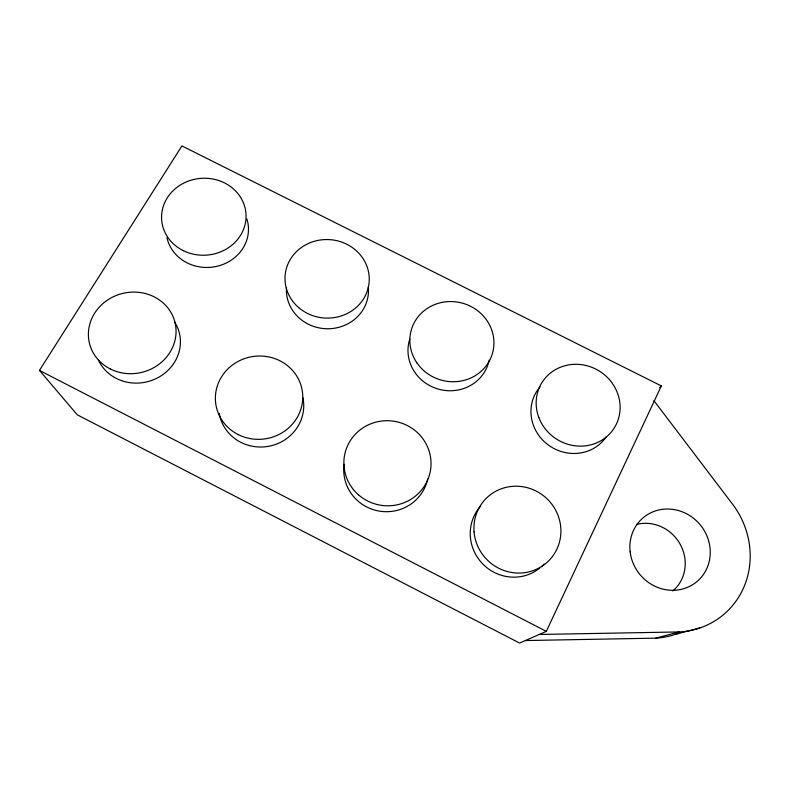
<?xml version="1.0" encoding="UTF-8"?>
<svg xmlns="http://www.w3.org/2000/svg" width="789" height="789" viewBox="0 0 789 789"><rect width="100%" height="100%" fill="white"/><g stroke="black" fill="none" stroke-linecap="round" stroke-linejoin="round"><path stroke-width="1.18" d="M546.313 631.348L661.34 385.929L181.924 145.926L39.45 370.406L77.292 414.827L519.616 643.074L546.313 631.348L39.45 370.406M659.663 387.675L661.34 385.929M525.366 640.55L655.817 638.143L679.161 631.94A83.476 78.141 49.9 0 0 743.731 587.489A83.476 78.141 49.9 0 0 734.007 506.104L653.923 400.674M675.128 634.445L699.833 627.975M539.222 634.464L679.161 631.94M677.406 633.616A77.786 73.209 51 0 1 655.817 638.143M636.703 524.379A38.888 36.6 51 0 1 680.355 544.548A38.888 36.6 51 0 1 672.849 590.961M427.668 478.982A42.438 41.422 9.2 0 1 378.957 511.055A42.438 41.422 9.2 0 1 344.132 464.307M489.141 360.188A41.127 38.957 16.5 0 1 439.039 389.302A41.127 38.957 16.5 0 1 409.767 339.083M368.266 286.792A41.048 38.365 3.2 0 1 328.273 328.757A41.048 38.365 3.2 0 1 286.476 287.758M302.858 397.587A42.557 40.574 -9.1 0 1 268.871 446.249A42.557 40.574 -9.1 0 1 219.243 413.387M174.675 322.119A42.823 39.618 -14 0 1 156.695 378.316A42.823 39.618 -14 0 1 98.408 359.962M246.888 219.007A41.166 37.596 -4.3 0 1 217.044 266.278A41.166 37.596 -4.3 0 1 166.982 237.755M539.637 568.208A42.961 41.649 44.3 0 1 482.266 563.454A42.961 41.649 44.3 0 1 480.698 506.055M544.104 564.046A42.961 41.649 44.3 0 1 541.501 566.62M606.218 436.889A41.551 39.223 32.6 0 1 547.941 444.7A41.551 39.223 32.6 0 1 539.952 386.985M630.145 551.797A41.728 39.065 49.9 0 0 694.103 583.742A41.728 39.065 49.9 0 0 685.937 513.442A41.728 39.065 49.9 0 0 630.145 551.797M358.462 494.792A43.612 42.507 9.5 0 0 430.133 472.216A43.612 42.507 9.5 0 0 373.749 422.756A43.612 42.507 9.5 0 0 358.462 494.792M417.065 363.088A42.231 39.904 16.5 0 0 489.713 360.267A42.231 39.904 16.5 0 0 448.882 301.576A42.231 39.904 16.5 0 0 417.065 363.088M298.676 307.592A42.152 39.282 3.4 0 0 368.266 287.62A42.152 39.282 3.4 0 0 314.407 241.266A42.152 39.282 3.4 0 0 298.676 307.592M238.347 434.65A43.74 41.62 -8.6 0 0 302.739 395.831A43.74 41.62 -8.6 0 0 236.098 362.555A43.74 41.62 -8.6 0 0 238.347 434.65M110.421 369.025A44.016 40.614 -13.7 0 0 176.055 331.272A44.016 40.614 -13.7 0 0 110.204 298.39A44.016 40.614 -13.7 0 0 110.421 369.025M183.334 250.665A42.271 38.483 -4.1 0 0 246.06 215.555A42.271 38.483 -4.1 0 0 182.042 184.005A42.271 38.483 -4.1 0 0 183.334 250.665M474.061 531.885A44.164 42.754 43.6 0 0 542.25 566.078A44.164 42.754 43.6 0 0 535.918 490.955A44.164 42.754 43.6 0 0 474.061 531.885M538.848 417.539A42.685 40.19 32.3 0 0 610.607 432.836A42.685 40.19 32.3 0 0 584.955 365.258A42.685 40.19 32.3 0 0 538.848 417.539"/></g></svg>
